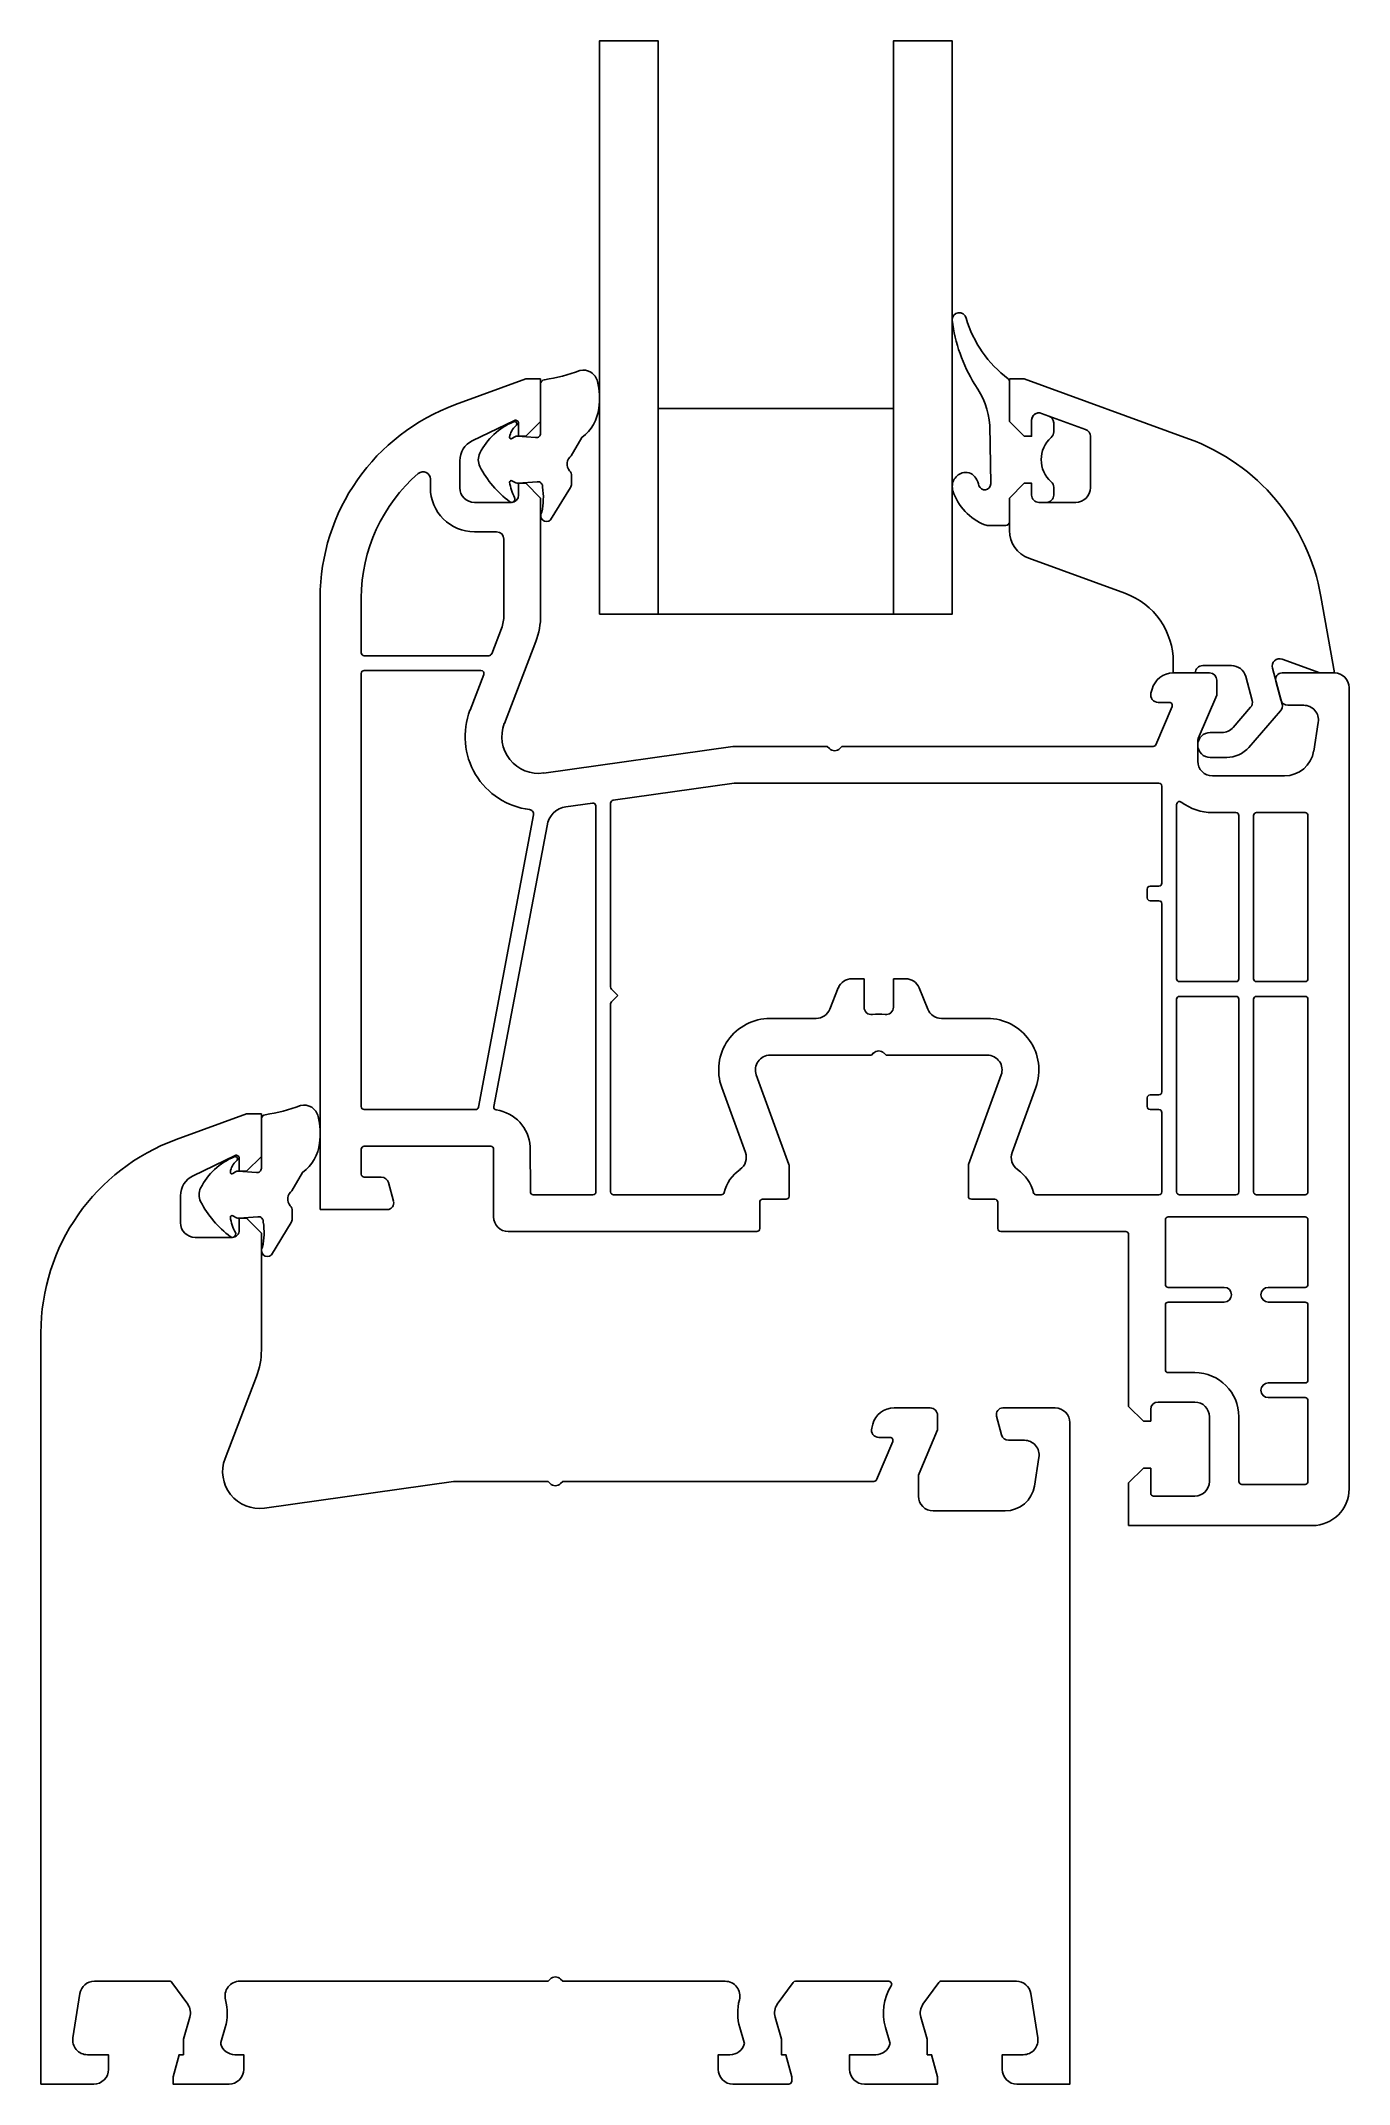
# Model space of a CAD drawing. Header units: metres. Extents: x -70 to 19, y 0 to 139.
import ezdxf

# ---------------------------------------------------------------- set-up
doc = ezdxf.new("R2010")
doc.units = ezdxf.units.M

msp = doc.modelspace()

# ---------------------------------------------------------------- linework, layer by layer
at = {"layer": 'BZD_SSH'}
msp.add_lwpolyline([(7.04, 96.72), (7.04, 96), (8.54, 96, -0.414214), (9.04, 96.5), (11, 96.5, -0.339454), (11.97, 95.76), (12.41, 94.13, -0.249329), (12.3, 93.67), (11.11, 92.29, -0.21712), (10.35, 91.95), (9.55, 91.95, 1), (9.55, 90.25), (10.67, 90.25, 0.21712), (12.18, 90.94), (14.34, 93.42, 0.249329), (14.44, 93.88), (13.78, 96.33, -0.606815), (14.44, 96.93), (17, 96), (18, 96), (17.08, 101.2, 0.267949), (8.08, 111.93), (-3.1, 116), (-4.1, 116), (-4.1, 113.1), (-3.1, 112.1), (-2.6, 112.1), (-2.6, 113.19, -0.520567), (-1.93, 113.66), (1.07, 112.57, -0.315299), (1.4, 112.1), (1.4, 108.6, -0.414214), (0.4, 107.6), (-2.1, 107.6, -0.414214), (-2.6, 108.1), (-2.6, 108.9), (-3.1, 108.9), (-4.1, 107.9), (-4.1, 105.68, 0.315299), (-2.79, 103.8), (3.75, 101.42, -0.315299)], format="xyb", close=True, dxfattribs=at)
at = {"layer": 'FRM_EXT'}
msp.add_lwpolyline([(-8.91, 6.92, -0.240079), (-8.74, 7), (-3.64, 7, -0.369055), (-2.66, 6.16), (-2.18, 3.16, -0.460862), (-3.17, 2), (-4.6, 2), (-4.6, 1, 0.414214), (-3.6, 0), (0, 0), (0, 45, 0.414214), (-1, 46), (-4.56, 46, 0.493145), (-4.98, 45.44), (-4.64, 44.17, 0.339454), (-4.16, 43.8), (-3.09, 43.8, -0.460862), (-2.1, 42.64), (-2.41, 40.69, -0.369055), (-4.39, 39), (-9.3, 39, -0.414214), (-10.3, 40), (-10.3, 41.34, -0.100695), (-10.26, 41.53), (-9, 44.5), (-9, 45.5, 0.414214), (-9.5, 46), (-11.96, 46, 0.339454), (-13.41, 44.89), (-13.48, 44.63, 0.493145), (-13, 44), (-12.23, 44, -0.537319), (-12.05, 43.72), (-13.15, 41.12, -0.300966), (-13.33, 41), (-34.5, 41), (-34.65, 40.85, -0.414214), (-35.35, 40.85), (-35.5, 41), (-41.92, 41), (-54.79, 39.19, -0.571547), (-57.47, 42.56), (-55.33, 48.13, 0.091887), (-55, 49.93), (-55, 57.9), (-56, 58.9), (-56.5, 58.9), (-56.5, 58.1, -0.414214), (-57, 57.6), (-59.5, 57.6, -0.414214), (-60.5, 58.6), (-60.5, 60.1), (-60.5, 60.1), (-60.5, 60.44, -0.28822), (-59.65, 61.79), (-56.79, 63.17, -0.552529), (-56.5, 62.99), (-56.5, 62.1), (-56, 62.1), (-55, 63.1), (-55, 66), (-56, 66), (-60.79, 64.26, 0.315299), (-70, 51.1), (-70, 0), (-66.4, 0, 0.414214), (-65.4, 1), (-65.4, 2), (-66.83, 2, -0.460862), (-67.82, 3.16), (-67.34, 6.16, -0.369055), (-66.36, 7), (-61.26, 7, -0.240079), (-61.09, 6.92), (-60.01, 5.43, -0.232555), (-59.86, 4.56), (-60.3, 3.06), (-60.3, 2), (-60.6, 2), (-61, 0.5), (-61, 0), (-57.2, 0, 0.414214), (-56.2, 1), (-56.2, 2), (-56.8, 2, -0.335), (-57.76, 2.73, -0.141803), (-57.76, 2.84), (-57.46, 3.85, 0.137401), (-57.44, 5.74, -0.49275), (-56.47, 7), (-35.5, 7), (-35.35, 7.15, -0.414214), (-34.65, 7.15), (-34.5, 7), (-23.44, 7, -0.49275), (-22.48, 5.74, 0.137401), (-22.45, 3.85), (-22.15, 2.84, -0.141803), (-22.15, 2.73, -0.335), (-23.12, 2), (-23.92, 2), (-23.92, 1, 0.414214), (-22.92, 0), (-19.12, 0, 0.414214), (-18.92, 0.2), (-18.92, 0.5), (-19.32, 2), (-19.62, 2), (-19.62, 3.06), (-20.05, 4.56, -0.232555), (-19.9, 5.43), (-18.82, 6.92, -0.240079), (-18.66, 7), (-12.32, 7, -0.58888), (-12.15, 6.69, 0.214102), (-12.54, 3.85), (-12.24, 2.84, -0.141803), (-12.24, 2.73, -0.335), (-13.2, 2), (-14.98, 2), (-14.98, 1, 0.414214), (-13.98, 0), (-9, 0), (-9, 0.5), (-9.4, 2), (-9.7, 2), (-9.7, 3.06), (-10.14, 4.56, -0.232555), (-9.99, 5.43)], format="xyb", close=True, dxfattribs=at)
at = {"layer": 'FRM_INT'}
msp.add_lwpolyline([(-8.91, 6.92, -0.240079), (-8.74, 7), (-3.64, 7, -0.369055), (-2.66, 6.16), (-2.18, 3.16, -0.460862), (-3.17, 2), (-4.6, 2), (-4.6, 1, 0.414214), (-3.6, 0), (0, 0), (0, 45, 0.414214), (-1, 46), (-4.56, 46, 0.493145), (-4.98, 45.44), (-4.64, 44.17, 0.339454), (-4.16, 43.8), (-3.09, 43.8, -0.460862), (-2.1, 42.64), (-2.41, 40.69, -0.369055), (-4.39, 39), (-9.3, 39, -0.414214), (-10.3, 40), (-10.3, 41.34, -0.100695), (-10.26, 41.53), (-9, 44.5), (-9, 45.5, 0.414214), (-9.5, 46), (-11.96, 46, 0.339454), (-13.41, 44.89), (-13.48, 44.63, 0.493145), (-13, 44), (-12.23, 44, -0.537319), (-12.05, 43.72), (-13.15, 41.12, -0.300966), (-13.33, 41), (-34.5, 41), (-34.65, 40.85, -0.414214), (-35.35, 40.85), (-35.5, 41), (-41.92, 41), (-54.79, 39.19, -0.571547), (-57.47, 42.56), (-55.33, 48.13, 0.091887), (-55, 49.93), (-55, 57.9), (-56, 58.9), (-56.5, 58.9), (-56.5, 58.1, -0.414214), (-57, 57.6), (-59.5, 57.6, -0.414214), (-60.5, 58.6), (-60.5, 60.1), (-60.5, 60.1), (-60.5, 60.44, -0.28822), (-59.65, 61.79), (-56.79, 63.17, -0.552529), (-56.5, 62.99), (-56.5, 62.1), (-56, 62.1), (-55, 63.1), (-55, 66), (-56, 66), (-60.79, 64.26, 0.315299), (-70, 51.1), (-70, 0), (-66.4, 0, 0.414214), (-65.4, 1), (-65.4, 2), (-66.83, 2, -0.460862), (-67.82, 3.16), (-67.34, 6.16, -0.369055), (-66.36, 7), (-61.26, 7, -0.240079), (-61.09, 6.92), (-60.01, 5.43, -0.232555), (-59.86, 4.56), (-60.3, 3.06), (-60.3, 2), (-60.6, 2), (-61, 0.5), (-61, 0), (-57.2, 0, 0.414214), (-56.2, 1), (-56.2, 2), (-56.8, 2, -0.335), (-57.76, 2.73, -0.141803), (-57.76, 2.84), (-57.46, 3.85, 0.137401), (-57.44, 5.74, -0.49275), (-56.47, 7), (-35.5, 7), (-35.35, 7.15, -0.414214), (-34.65, 7.15), (-34.5, 7), (-23.44, 7, -0.49275), (-22.48, 5.74, 0.137401), (-22.45, 3.85), (-22.15, 2.84, -0.141803), (-22.15, 2.73, -0.335), (-23.12, 2), (-23.92, 2), (-23.92, 1, 0.414214), (-22.92, 0), (-19.12, 0, 0.414214), (-18.92, 0.2), (-18.92, 0.5), (-19.32, 2), (-19.62, 2), (-19.62, 3.06), (-20.05, 4.56, -0.232555), (-19.9, 5.43), (-18.82, 6.92, -0.240079), (-18.66, 7), (-12.32, 7, -0.58888), (-12.15, 6.69, 0.214102), (-12.54, 3.85), (-12.24, 2.84, -0.141803), (-12.24, 2.73, -0.335), (-13.2, 2), (-14.98, 2), (-14.98, 1, 0.414214), (-13.98, 0), (-9, 0), (-9, 0.5), (-9.4, 2), (-9.7, 2), (-9.7, 3.06), (-10.14, 4.56, -0.232555), (-9.99, 5.43)], format="xyb", close=True, dxfattribs=at)
at = {"layer": 'GLS_EXT'}
msp.add_lwpolyline([(-32, 100), (-28, 100), (-28, 139), (-32, 139)], close=True, dxfattribs=at)
at = {"layer": 'GLS_INT'}
msp.add_lwpolyline([(-12, 100), (-8, 100), (-8, 139), (-12, 139)], close=True, dxfattribs=at)
at = {"layer": 'GSK_BZD_SSH'}
msp.add_lwpolyline([(-1.93, 113.66, 0.533748), (-2.6, 113.17), (-2.6, 112.1), (-3.1, 112.1), (-4.1, 113.1), (-4.1, 115.79, 0.207513), (-4.2, 116.01, -0.161228), (-7.05, 120.13, 0.941095), (-8, 119.99, 0.108581), (-6.47, 115.63, -0.139043), (-5.45, 112.84), (-5.38, 108.86, -0.839978), (-6.18, 108.74, 0.065747), (-6.39, 109.25, 0.314096), (-7.22, 109.63, 0.451051), (-7.95, 108.39, 0.223055), (-5.78, 106.07, 0.099416), (-5.62, 106.04), (-4.35, 106.04, 0.414214), (-4.1, 106.29), (-4.1, 107.9), (-3.1, 108.9), (-2.6, 108.9), (-2.6, 108.1, 0.414214), (-2.1, 107.6), (-1.6, 107.6, 0.414214), (-1.1, 108.1), (-1.1, 108.63, 0.215642), (-1.27, 109.01, -0.452317), (-1.27, 112.02, 0.215642), (-1.1, 112.4), (-1.1, 113.01, 0.318373), (-1.44, 113.48)], format="xyb", close=True, dxfattribs=at)
at = {"layer": 'GSK_FRM_EXT', "color": 6}
msp.add_lwpolyline([(-52.9, 59.42, 0.182676), (-53.03, 59.75, -0.436288), (-52.92, 60.77), (-52.19, 62.02, 0.207307), (-51.04, 64.02, 0.091607), (-51.14, 65.83, 0.426864), (-52.33, 66.57, -0.052715), (-54.74, 65.95, 0.371832), (-55, 65.66), (-55, 62.3, -0.458997), (-55.34, 62.01), (-56.58, 62.11, 0.173004), (-56.76, 62.06), (-56.95, 61.94, -0.693527), (-57.11, 62.03, -0.194073), (-56.68, 62.82, 0.944278), (-56.84, 63.08, 0.184897), (-59.13, 60.96, 0.241374), (-59.13, 60.04, 0.115544), (-57.1, 57.65, 0.804608), (-56.77, 57.93, -0.094129), (-57.11, 58.97, -0.693527), (-56.95, 59.06), (-56.69, 58.93, 0.110286), (-56.52, 58.9), (-55.23, 59.01, -0.486596), (-54.87, 58.64, -0.090494), (-54.92, 56.94, 0.931212), (-54.32, 56.42), (-52.97, 58.61, 0.138391), (-52.9, 58.87)], format="xyb", close=True, dxfattribs=at)
at = {"layer": 'GSK_SSH_EXT', "color": 6}
msp.add_lwpolyline([(-33.9, 109.42, 0.182676), (-34.03, 109.75, -0.436288), (-33.92, 110.77), (-33.19, 112.02, 0.207307), (-32.04, 114.02, 0.091607), (-32.14, 115.83, 0.426864), (-33.33, 116.57, -0.052715), (-35.74, 115.95, 0.371832), (-36, 115.66), (-36, 112.3, -0.458997), (-36.34, 112.01), (-37.58, 112.11, 0.173004), (-37.76, 112.06), (-37.95, 111.94, -0.693527), (-38.11, 112.03, -0.194073), (-37.68, 112.82, 0.944278), (-37.84, 113.08, 0.184897), (-40.13, 110.96, 0.241374), (-40.13, 110.04, 0.115544), (-38.1, 107.65, 0.804608), (-37.77, 107.93, -0.094129), (-38.11, 108.97, -0.693527), (-37.95, 109.06), (-37.69, 108.93, 0.110286), (-37.52, 108.9), (-36.23, 109.01, -0.486596), (-35.87, 108.64, -0.090494), (-35.92, 106.94, 0.931212), (-35.32, 106.42), (-33.97, 108.61, 0.138391), (-33.9, 108.87)], format="xyb", close=True, dxfattribs=at)
at = {"layer": 'SPACER_SSH', "color": 3}
msp.add_lwpolyline([(-28, 100), (-12, 100), (-12, 114), (-28, 114)], close=True, dxfattribs=at)
at = {"layer": 'SSH_EXT'}
for p, q in [((-37, 116), (-41.79, 114.26)), ((-36, 116), (-37, 116)), ((-36, 113.1), (-36, 116)), ((-40.65, 111.79), (-37.79, 113.17)), ((-37.5, 112.99), (-37.5, 112.1)), ((-37, 112.1), (-36, 113.1)), ((-37.5, 112.1), (-37, 112.1)), ((-41.5, 110.1), (-41.5, 110.44)), ((-41.5, 108.6), (-41.5, 110.1)), ((-41.5, 110.1), (-41.5, 110.1)), ((-43.5, 109.19), (-43.5, 108.6)), ((-37, 108.9), (-37.5, 108.9)), ((-37.5, 108.9), (-37.5, 108.1)), ((-36, 107.9), (-37, 108.9)), ((-38, 107.6), (-40.5, 107.6)), ((-36, 99.93), (-36, 107.9)), ((-40.5, 105.6), (-39, 105.6)), ((-38.5, 105.1), (-38.5, 99.93)), ((-51, 101.1), (-51, 59.5)), ((-48.2, 97.37), (-48.2, 101.1)), ((-38.67, 99.03), (-39.33, 97.3)), ((-38.47, 92.56), (-36.33, 98.13)), ((-48.2, 66.5), (-48.2, 95.97)), ((-39.52, 97.17), (-48, 97.17)), ((-48, 96.17), (-40.06, 96.17)), ((9.5, 96), (7.04, 96)), ((18, 96), (14.44, 96)), ((-39.87, 95.9), (-40.8, 93.46)), ((5.59, 94.89), (5.52, 94.63)), ((10, 94.5), (10, 95.5)), ((14.02, 95.44), (14.36, 94.17)), ((19, 40.5), (19, 95)), ((6.95, 93.72), (5.85, 91.12)), ((6, 94), (6.77, 94)), ((8.74, 91.53), (10, 94.5)), ((14.84, 93.8), (15.91, 93.8)), ((16.9, 92.64), (16.59, 90.69)), ((-22.92, 91), (-35.79, 89.19)), ((-16.5, 91), (-22.92, 91)), ((-16.35, 90.85), (-16.5, 91)), ((-15.5, 91), (-15.65, 90.85)), ((5.67, 91), (-15.5, 91)), ((8.7, 90), (8.7, 91.34)), ((14.61, 89), (9.7, 89)), ((-31.07, 87.34), (-22.84, 88.5)), ((-22.81, 88.5), (6.06, 88.5)), ((6.26, 88.3), (6.26, 81.7)), ((-36.49, 86.35), (-40.23, 66.46)), ((-34.28, 86.89), (-32.47, 87.15)), ((-32.24, 86.95), (-32.24, 60.7)), ((-31.24, 74.64), (-31.24, 87.14)), ((7.26, 75.2), (7.26, 87.05)), ((9.7, 86.5), (11.3, 86.5)), ((11.5, 86.3), (11.5, 75.2)), ((12.5, 75.2), (12.5, 86.3)), ((12.7, 86.5), (16, 86.5)), ((16.2, 86.3), (16.2, 75.2)), ((-39.19, 66.51), (-35.56, 85.59)), ((5.26, 81.3), (5.26, 80.7)), ((6.06, 81.5), (5.46, 81.5)), ((5.46, 80.5), (6.06, 80.5)), ((6.26, 80.3), (6.26, 67.5)), ((-14, 75.2), (-14.82, 75.2)), ((-14, 73.26), (-14, 75.2)), ((-11.18, 75.2), (-12, 75.2)), ((-12, 75.2), (-12, 73.26)), ((-30.74, 74.06), (-31.18, 74.5)), ((-31.18, 73.62), (-30.74, 74.06)), ((-15.75, 74.57), (-16.33, 73.13)), ((-9.67, 73.13), (-10.25, 74.57)), ((7.26, 60.7), (7.26, 73.8)), ((11.3, 75), (7.46, 75)), ((7.46, 74), (11.3, 74)), ((11.5, 73.8), (11.5, 60.7)), ((12.5, 60.7), (12.5, 73.8)), ((16, 75), (12.7, 75)), ((12.7, 74), (16, 74)), ((16.2, 73.8), (16.2, 60.7)), ((-31.24, 60.7), (-31.24, 73.48)), ((-17.26, 72.5), (-20.39, 72.5)), ((-5.61, 72.5), (-8.74, 72.5)), ((-20.39, 70), (-13.5, 70)), ((-13.5, 70), (-13.35, 70.15)), ((-12.65, 70.15), (-12.5, 70)), ((-12.5, 70), (-5.61, 70)), ((-19.11, 62.57), (-21.33, 68.66)), ((-4.67, 68.66), (-6.89, 62.57)), ((-23.68, 67.8), (-22.07, 63.38)), ((-3.93, 63.38), (-2.32, 67.8)), ((5.26, 67.1), (5.26, 66.5)), ((6.06, 67.3), (5.46, 67.3)), ((-40.43, 66.3), (-48, 66.3)), ((5.46, 66.3), (6.06, 66.3)), ((6.26, 66.1), (6.26, 60.7)), ((-48.2, 61.9), (-48.2, 63.6)), ((-48, 63.8), (-39.4, 63.8)), ((-39.2, 63.6), (-39.2, 59)), ((-36.7, 60.71), (-36.71, 63.77)), ((-46.84, 61.7), (-48, 61.7)), ((-46.02, 60.06), (-46.36, 61.33)), ((-19.1, 60.4), (-19.1, 62.5)), ((-6.9, 62.5), (-6.9, 60.4)), ((-32.44, 60.5), (-36.5, 60.5)), ((-23.71, 60.5), (-31.04, 60.5)), ((-21.1, 58.2), (-21.1, 60)), ((-20.9, 60.2), (-19.3, 60.2)), ((-6.7, 60.2), (-5.1, 60.2)), ((-4.9, 60), (-4.9, 58.2)), ((6.06, 60.5), (-2.29, 60.5)), ((11.3, 60.5), (7.46, 60.5)), ((16, 60.5), (12.7, 60.5)), ((-51, 59.5), (-46.44, 59.5)), ((6.5, 54.4), (6.5, 58.8)), ((6.7, 59), (16, 59)), ((16.2, 58.8), (16.2, 54.4)), ((-38.2, 58), (-21.3, 58)), ((-4.7, 58), (3.8, 58)), ((4, 57.8), (4, 46.1)), ((6.5, 48.6), (6.5, 53)), ((10.5, 54.2), (6.7, 54.2)), ((6.7, 53.2), (10.5, 53.2)), ((16, 54.2), (13.5, 54.2)), ((13.5, 53.2), (16, 53.2)), ((16.2, 53), (16.2, 47.9)), ((8.5, 48.4), (6.7, 48.4)), ((16, 47.7), (13.5, 47.7)), ((4, 46.1), (5, 45.1)), ((5.5, 45.1), (5.5, 45.9)), ((6, 46.4), (8.5, 46.4)), ((13.5, 46.7), (16, 46.7)), ((16.2, 46.5), (16.2, 41)), ((5, 45.1), (5.5, 45.1)), ((9.5, 45.4), (9.5, 43.9)), ((11.5, 41), (11.5, 45.4)), ((9.5, 43.9), (9.5, 43.9)), ((9.5, 43.9), (9.5, 41)), ((5, 41.9), (4, 40.9)), ((5.5, 41.9), (5, 41.9)), ((5.5, 40.2), (5.5, 41.9)), ((4, 40.9), (4, 38)), ((16, 40.8), (11.7, 40.8)), ((8.5, 40), (5.7, 40)), ((4, 38), (16.5, 38))]:
    msp.add_line(p, q, dxfattribs=at)
for centre, radius, start, end in [((-37, 101.1), 14, 110, 180), ((-37.7, 112.99), 0.2, 0, 115.6877), ((-40, 110.44), 1.5, 115.6877, 180), ((-37, 101.1), 11.2, 130.8594, -180), ((-44, 109.19), 0.5, 0, 130.8594), ((-40.5, 108.6), 3, 180, -90), ((-40.5, 108.6), 1, 180, -90), ((-38, 108.1), 0.5, -90, 0), ((-39, 105.1), 0.5, 0, 90), ((-41, 99.93), 2.5, -21, 0), ((-41, 99.93), 5, -21, 0), ((-48, 97.37), 0.2, -180, -90), ((-48, 95.97), 0.2, 90, 180), ((-40.06, 95.97), 0.2, -21, 90), ((-39.52, 97.37), 0.2, -90, -21), ((7.04, 94.5), 1.5, 90, 165), ((9.5, 95.5), 0.5, 0, 90), ((14.44, 95.56), 0.442, 90, -165), ((18, 95), 1, 0, 90), ((6, 94.5), 0.5, 165, -90), ((-36.14, 91.67), 5, 159, -97.0424), ((6.77, 93.8), 0.2, -23, 90), ((14.84, 94.3), 0.5, -165, -90), ((15.91, 92.8), 1, -8.9727, 90), ((-36.14, 91.67), 2.5, 159, -82), ((-16, 91.21), 0.5, -135, -45), ((5.67, 91.2), 0.2, -90, -23), ((9.2, 91.34), 0.5, 157, -180), ((14.61, 91), 2, -90, -8.9727), ((9.7, 90), 1, 180, -90), ((-22.81, 88.3), 0.2, 89.9993, 98), ((6.06, 88.3), 0.2, 0, 89.9993), ((-36.79, 86.41), 0.3, -10.6488, 82.9576), ((-34.07, 85.41), 1.5, 98, 173), ((-32.44, 86.95), 0.2, 0, 98), ((-31.04, 87.14), 0.2, 98, -180), ((7.46, 87.05), 0.2, 52.7931, 180), ((9.7, 90), 3.5, -127.2069, -90), ((11.3, 86.3), 0.2, 0, 90), ((12.7, 86.3), 0.2, 90, 180), ((16, 86.3), 0.2, 0, 90), ((5.46, 81.3), 0.2, 90, 180), ((5.46, 80.7), 0.2, 180, -90), ((6.06, 81.7), 0.2, -90, 0), ((6.06, 80.3), 0.2, 0, 90), ((-14.82, 74.2), 1, 90, 158.1986), ((-11.18, 74.2), 1, 21.8014, 90), ((7.46, 75.2), 0.2, 180, -90), ((11.3, 75.2), 0.2, -90, 0), ((12.7, 75.2), 0.2, 180, -90), ((16, 75.2), 0.2, -90, 0), ((-31.04, 74.64), 0.2, -180, -135), ((7.46, 73.8), 0.2, 90, 180), ((11.3, 73.8), 0.2, 0, 90), ((12.7, 73.8), 0.2, 90, 180), ((16, 73.8), 0.2, 0, 90), ((-31.04, 73.48), 0.2, 135, 180), ((-20.39, 69), 3.5, 90, -160), ((-17.26, 73.5), 1, -90, -21.8014), ((-13.5, 73.26), 0.5, -180, -81.7868), ((-13, 69.79), 3, 81.7868, 98.2132), ((-12.5, 73.26), 0.5, -98.2132, 0), ((-8.74, 73.5), 1, -158.1986, -90), ((-5.61, 69), 3.5, -20, 90), ((-20.39, 69), 1, 90, -160), ((-13, 69.79), 0.5, 45, 135), ((-5.61, 69), 1, -20, 90), ((5.46, 67.1), 0.2, 90, 180), ((6.06, 67.5), 0.2, -90, 0), ((-48, 66.5), 0.2, 180, -90), ((-40.43, 66.5), 0.2, -90, -10.6488), ((-38.99, 66.47), 0.2, 169.2192, -98.0463), ((-39.4, 63.6), 2.7, 3.5833, 81.9537), ((5.46, 66.5), 0.2, 180, -90), ((6.06, 66.1), 0.2, 0, 90), ((-48, 63.6), 0.2, 90, 180), ((-39.4, 63.6), 0.2, 0, 90), ((-23.01, 63.04), 1, -55.2594, 20), ((-19.3, 62.5), 0.2, 0, 20), ((-6.7, 62.5), 0.2, 160, 180), ((-2.99, 63.04), 1, 160, -124.7406), ((-48, 61.9), 0.2, 180, -90), ((-46.84, 61.2), 0.5, 15, 90), ((-20.9, 60), 2.7, 124.7406, 166.032), ((-5.1, 60), 2.7, 13.968, 55.2594), ((-46.44, 59.94), 0.442, -90, 15), ((-36.5, 60.7), 0.2, 178.0239, -90), ((-32.44, 60.7), 0.2, -90, 0), ((-31.04, 60.7), 0.2, -180, -90), ((-23.71, 60.7), 0.2, -90, -13.968), ((-20.9, 60), 0.2, 90, 180), ((-19.3, 60.4), 0.2, -90, 0), ((-6.7, 60.4), 0.2, 180, -90), ((-5.1, 60), 0.2, 0, 90), ((-2.29, 60.7), 0.2, -166.032, -90), ((6.06, 60.7), 0.2, -90, 0), ((7.46, 60.7), 0.2, 180, -90), ((11.3, 60.7), 0.2, -90, 0), ((12.7, 60.7), 0.2, 180, -90), ((16, 60.7), 0.2, -90, 0), ((-38.2, 59), 1, 180, -90), ((6.7, 58.8), 0.2, 90, 180), ((16, 58.8), 0.2, 0, 90), ((-21.3, 58.2), 0.2, -90, 0), ((-4.7, 58.2), 0.2, 180, -90), ((3.8, 57.8), 0.2, 0, 90), ((6.7, 54.4), 0.2, 180, -90), ((16, 54.4), 0.2, -90, 0), ((6.7, 53), 0.2, 90, 180), ((10.5, 53.7), 0.5, -90, 90), ((13.5, 53.7), 0.5, 90, -90), ((16, 53), 0.2, 0, 90), ((6.7, 48.6), 0.2, 180, -90), ((8.5, 45.4), 3, 0, 90), ((13.5, 47.2), 0.5, 90, -90), ((16, 47.9), 0.2, -90, 0), ((6, 45.9), 0.5, 90, -180), ((8.5, 45.4), 1, 0, 90), ((16, 46.5), 0.2, 0, 90), ((8.5, 41), 1, -90, 0), ((11.7, 41), 0.2, 180, -90), ((16, 41), 0.2, -90, 0), ((16.5, 40.5), 2.5, -90, 0), ((5.7, 40.2), 0.2, 180, -90)]:
    msp.add_arc(centre, radius, start, end, dxfattribs=at)
at = {"layer": 'SSH_INT'}
for p, q in [((-37, 116), (-41.79, 114.26)), ((-36, 116), (-37, 116)), ((-36, 113.1), (-36, 116)), ((-40.65, 111.79), (-37.79, 113.17)), ((-37.5, 112.99), (-37.5, 112.1)), ((-37, 112.1), (-36, 113.1)), ((-37.5, 112.1), (-37, 112.1)), ((-41.5, 110.1), (-41.5, 110.44)), ((-41.5, 108.6), (-41.5, 110.1)), ((-41.5, 110.1), (-41.5, 110.1)), ((-43.5, 109.19), (-43.5, 108.6)), ((-37, 108.9), (-37.5, 108.9)), ((-37.5, 108.9), (-37.5, 108.1)), ((-36, 107.9), (-37, 108.9)), ((-38, 107.6), (-40.5, 107.6)), ((-36, 99.93), (-36, 107.9)), ((-40.5, 105.6), (-39, 105.6)), ((-38.5, 105.1), (-38.5, 99.93)), ((-51, 101.1), (-51, 59.5)), ((-48.2, 97.37), (-48.2, 101.1)), ((-38.67, 99.03), (-39.33, 97.3)), ((-38.47, 92.56), (-36.33, 98.13)), ((-48.2, 66.5), (-48.2, 95.97)), ((-39.52, 97.17), (-48, 97.17)), ((-48, 96.17), (-40.06, 96.17)), ((9.5, 96), (7.04, 96)), ((18, 96), (14.44, 96)), ((-39.87, 95.9), (-40.8, 93.46)), ((5.59, 94.89), (5.52, 94.63)), ((10, 94.5), (10, 95.5)), ((14.02, 95.44), (14.36, 94.17)), ((19, 40.5), (19, 95)), ((6.95, 93.72), (5.85, 91.12)), ((6, 94), (6.77, 94)), ((8.74, 91.53), (10, 94.5)), ((14.84, 93.8), (15.91, 93.8)), ((16.9, 92.64), (16.59, 90.69)), ((-22.92, 91), (-35.79, 89.19)), ((-16.5, 91), (-22.92, 91)), ((-16.35, 90.85), (-16.5, 91)), ((-15.5, 91), (-15.65, 90.85)), ((5.67, 91), (-15.5, 91)), ((8.7, 90), (8.7, 91.34)), ((14.61, 89), (9.7, 89)), ((-31.07, 87.34), (-22.84, 88.5)), ((-22.81, 88.5), (6.06, 88.5)), ((6.26, 88.3), (6.26, 81.7)), ((-36.49, 86.35), (-40.23, 66.46)), ((-34.28, 86.89), (-32.47, 87.15)), ((-32.24, 86.95), (-32.24, 60.7)), ((-31.24, 74.64), (-31.24, 87.14)), ((7.26, 75.2), (7.26, 87.05)), ((9.7, 86.5), (11.3, 86.5)), ((11.5, 86.3), (11.5, 75.2)), ((12.5, 75.2), (12.5, 86.3)), ((12.7, 86.5), (16, 86.5)), ((16.2, 86.3), (16.2, 75.2)), ((-39.19, 66.51), (-35.56, 85.59)), ((5.26, 81.3), (5.26, 80.7)), ((6.06, 81.5), (5.46, 81.5)), ((5.46, 80.5), (6.06, 80.5)), ((6.26, 80.3), (6.26, 67.5)), ((-14, 75.2), (-14.82, 75.2)), ((-14, 73.26), (-14, 75.2)), ((-11.18, 75.2), (-12, 75.2)), ((-12, 75.2), (-12, 73.26)), ((-30.74, 74.06), (-31.18, 74.5)), ((-31.18, 73.62), (-30.74, 74.06)), ((-15.75, 74.57), (-16.33, 73.13)), ((-9.67, 73.13), (-10.25, 74.57)), ((7.26, 60.7), (7.26, 73.8)), ((11.3, 75), (7.46, 75)), ((7.46, 74), (11.3, 74)), ((11.5, 73.8), (11.5, 60.7)), ((12.5, 60.7), (12.5, 73.8)), ((16, 75), (12.7, 75)), ((12.7, 74), (16, 74)), ((16.2, 73.8), (16.2, 60.7)), ((-31.24, 60.7), (-31.24, 73.48)), ((-17.26, 72.5), (-20.39, 72.5)), ((-5.61, 72.5), (-8.74, 72.5)), ((-20.39, 70), (-13.5, 70)), ((-13.5, 70), (-13.35, 70.15)), ((-12.65, 70.15), (-12.5, 70)), ((-12.5, 70), (-5.61, 70)), ((-19.11, 62.57), (-21.33, 68.66)), ((-4.67, 68.66), (-6.89, 62.57)), ((-23.68, 67.8), (-22.07, 63.38)), ((-3.93, 63.38), (-2.32, 67.8)), ((5.26, 67.1), (5.26, 66.5)), ((6.06, 67.3), (5.46, 67.3)), ((-40.43, 66.3), (-48, 66.3)), ((5.46, 66.3), (6.06, 66.3)), ((6.26, 66.1), (6.26, 60.7)), ((-48.2, 61.9), (-48.2, 63.6)), ((-48, 63.8), (-39.4, 63.8)), ((-39.2, 63.6), (-39.2, 59)), ((-36.7, 60.71), (-36.71, 63.77)), ((-46.84, 61.7), (-48, 61.7)), ((-46.02, 60.06), (-46.36, 61.33)), ((-19.1, 60.4), (-19.1, 62.5)), ((-6.9, 62.5), (-6.9, 60.4)), ((-32.44, 60.5), (-36.5, 60.5)), ((-23.71, 60.5), (-31.04, 60.5)), ((-21.1, 58.2), (-21.1, 60)), ((-20.9, 60.2), (-19.3, 60.2)), ((-6.7, 60.2), (-5.1, 60.2)), ((-4.9, 60), (-4.9, 58.2)), ((6.06, 60.5), (-2.29, 60.5)), ((11.3, 60.5), (7.46, 60.5)), ((16, 60.5), (12.7, 60.5)), ((-51, 59.5), (-46.44, 59.5)), ((6.5, 54.4), (6.5, 58.8)), ((6.7, 59), (16, 59)), ((16.2, 58.8), (16.2, 54.4)), ((-38.2, 58), (-21.3, 58)), ((-4.7, 58), (3.8, 58)), ((4, 57.8), (4, 46.1)), ((6.5, 48.6), (6.5, 53)), ((10.5, 54.2), (6.7, 54.2)), ((6.7, 53.2), (10.5, 53.2)), ((16, 54.2), (13.5, 54.2)), ((13.5, 53.2), (16, 53.2)), ((16.2, 53), (16.2, 47.9)), ((8.5, 48.4), (6.7, 48.4)), ((16, 47.7), (13.5, 47.7)), ((4, 46.1), (5, 45.1)), ((5.5, 45.1), (5.5, 45.9)), ((6, 46.4), (8.5, 46.4)), ((13.5, 46.7), (16, 46.7)), ((16.2, 46.5), (16.2, 41)), ((5, 45.1), (5.5, 45.1)), ((9.5, 45.4), (9.5, 43.9)), ((11.5, 41), (11.5, 45.4)), ((9.5, 43.9), (9.5, 43.9)), ((9.5, 43.9), (9.5, 41)), ((5, 41.9), (4, 40.9)), ((5.5, 41.9), (5, 41.9)), ((5.5, 40.2), (5.5, 41.9)), ((4, 40.9), (4, 38)), ((16, 40.8), (11.7, 40.8)), ((8.5, 40), (5.7, 40)), ((4, 38), (16.5, 38))]:
    msp.add_line(p, q, dxfattribs=at)
for centre, radius, start, end in [((-37, 101.1), 14, 110, 180), ((-37.7, 112.99), 0.2, 0, 115.6877), ((-40, 110.44), 1.5, 115.6877, 180), ((-37, 101.1), 11.2, 130.8594, -180), ((-44, 109.19), 0.5, 0, 130.8594), ((-40.5, 108.6), 3, 180, -90), ((-40.5, 108.6), 1, 180, -90), ((-38, 108.1), 0.5, -90, 0), ((-39, 105.1), 0.5, 0, 90), ((-41, 99.93), 2.5, -21, 0), ((-41, 99.93), 5, -21, 0), ((-48, 97.37), 0.2, -180, -90), ((-48, 95.97), 0.2, 90, 180), ((-40.06, 95.97), 0.2, -21, 90), ((-39.52, 97.37), 0.2, -90, -21), ((7.04, 94.5), 1.5, 90, 165), ((9.5, 95.5), 0.5, 0, 90), ((14.44, 95.56), 0.442, 90, -165), ((18, 95), 1, 0, 90), ((6, 94.5), 0.5, 165, -90), ((-36.14, 91.67), 5, 159, -97.0424), ((6.77, 93.8), 0.2, -23, 90), ((14.84, 94.3), 0.5, -165, -90), ((15.91, 92.8), 1, -8.9727, 90), ((-36.14, 91.67), 2.5, 159, -82), ((-16, 91.21), 0.5, -135, -45), ((5.67, 91.2), 0.2, -90, -23), ((9.2, 91.34), 0.5, 157, -180), ((14.61, 91), 2, -90, -8.9727), ((9.7, 90), 1, 180, -90), ((-22.81, 88.3), 0.2, 89.9993, 98), ((6.06, 88.3), 0.2, 0, 89.9993), ((-36.79, 86.41), 0.3, -10.6488, 82.9576), ((-34.07, 85.41), 1.5, 98, 173), ((-32.44, 86.95), 0.2, 0, 98), ((-31.04, 87.14), 0.2, 98, -180), ((7.46, 87.05), 0.2, 52.7931, 180), ((9.7, 90), 3.5, -127.2069, -90), ((11.3, 86.3), 0.2, 0, 90), ((12.7, 86.3), 0.2, 90, 180), ((16, 86.3), 0.2, 0, 90), ((5.46, 81.3), 0.2, 90, 180), ((5.46, 80.7), 0.2, 180, -90), ((6.06, 81.7), 0.2, -90, 0), ((6.06, 80.3), 0.2, 0, 90), ((-14.82, 74.2), 1, 90, 158.1986), ((-11.18, 74.2), 1, 21.8014, 90), ((7.46, 75.2), 0.2, 180, -90), ((11.3, 75.2), 0.2, -90, 0), ((12.7, 75.2), 0.2, 180, -90), ((16, 75.2), 0.2, -90, 0), ((-31.04, 74.64), 0.2, -180, -135), ((7.46, 73.8), 0.2, 90, 180), ((11.3, 73.8), 0.2, 0, 90), ((12.7, 73.8), 0.2, 90, 180), ((16, 73.8), 0.2, 0, 90), ((-31.04, 73.48), 0.2, 135, 180), ((-20.39, 69), 3.5, 90, -160), ((-17.26, 73.5), 1, -90, -21.8014), ((-13.5, 73.26), 0.5, -180, -81.7868), ((-13, 69.79), 3, 81.7868, 98.2132), ((-12.5, 73.26), 0.5, -98.2132, 0), ((-8.74, 73.5), 1, -158.1986, -90), ((-5.61, 69), 3.5, -20, 90), ((-20.39, 69), 1, 90, -160), ((-13, 69.79), 0.5, 45, 135), ((-5.61, 69), 1, -20, 90), ((5.46, 67.1), 0.2, 90, 180), ((6.06, 67.5), 0.2, -90, 0), ((-48, 66.5), 0.2, 180, -90), ((-40.43, 66.5), 0.2, -90, -10.6488), ((-38.99, 66.47), 0.2, 169.2192, -98.0463), ((-39.4, 63.6), 2.7, 3.5833, 81.9537), ((5.46, 66.5), 0.2, 180, -90), ((6.06, 66.1), 0.2, 0, 90), ((-48, 63.6), 0.2, 90, 180), ((-39.4, 63.6), 0.2, 0, 90), ((-23.01, 63.04), 1, -55.2594, 20), ((-19.3, 62.5), 0.2, 0, 20), ((-6.7, 62.5), 0.2, 160, 180), ((-2.99, 63.04), 1, 160, -124.7406), ((-48, 61.9), 0.2, 180, -90), ((-46.84, 61.2), 0.5, 15, 90), ((-20.9, 60), 2.7, 124.7406, 166.032), ((-5.1, 60), 2.7, 13.968, 55.2594), ((-46.44, 59.94), 0.442, -90, 15), ((-36.5, 60.7), 0.2, 178.0239, -90), ((-32.44, 60.7), 0.2, -90, 0), ((-31.04, 60.7), 0.2, -180, -90), ((-23.71, 60.7), 0.2, -90, -13.968), ((-20.9, 60), 0.2, 90, 180), ((-19.3, 60.4), 0.2, -90, 0), ((-6.7, 60.4), 0.2, 180, -90), ((-5.1, 60), 0.2, 0, 90), ((-2.29, 60.7), 0.2, -166.032, -90), ((6.06, 60.7), 0.2, -90, 0), ((7.46, 60.7), 0.2, 180, -90), ((11.3, 60.7), 0.2, -90, 0), ((12.7, 60.7), 0.2, 180, -90), ((16, 60.7), 0.2, -90, 0), ((-38.2, 59), 1, 180, -90), ((6.7, 58.8), 0.2, 90, 180), ((16, 58.8), 0.2, 0, 90), ((-21.3, 58.2), 0.2, -90, 0), ((-4.7, 58.2), 0.2, 180, -90), ((3.8, 57.8), 0.2, 0, 90), ((6.7, 54.4), 0.2, 180, -90), ((16, 54.4), 0.2, -90, 0), ((6.7, 53), 0.2, 90, 180), ((10.5, 53.7), 0.5, -90, 90), ((13.5, 53.7), 0.5, 90, -90), ((16, 53), 0.2, 0, 90), ((6.7, 48.6), 0.2, 180, -90), ((8.5, 45.4), 3, 0, 90), ((13.5, 47.2), 0.5, 90, -90), ((16, 47.9), 0.2, -90, 0), ((6, 45.9), 0.5, 90, -180), ((8.5, 45.4), 1, 0, 90), ((16, 46.5), 0.2, 0, 90), ((8.5, 41), 1, -90, 0), ((11.7, 41), 0.2, 180, -90), ((16, 41), 0.2, -90, 0), ((16.5, 40.5), 2.5, -90, 0), ((5.7, 40.2), 0.2, 180, -90)]:
    msp.add_arc(centre, radius, start, end, dxfattribs=at)

doc.saveas('drawing.dxf')
